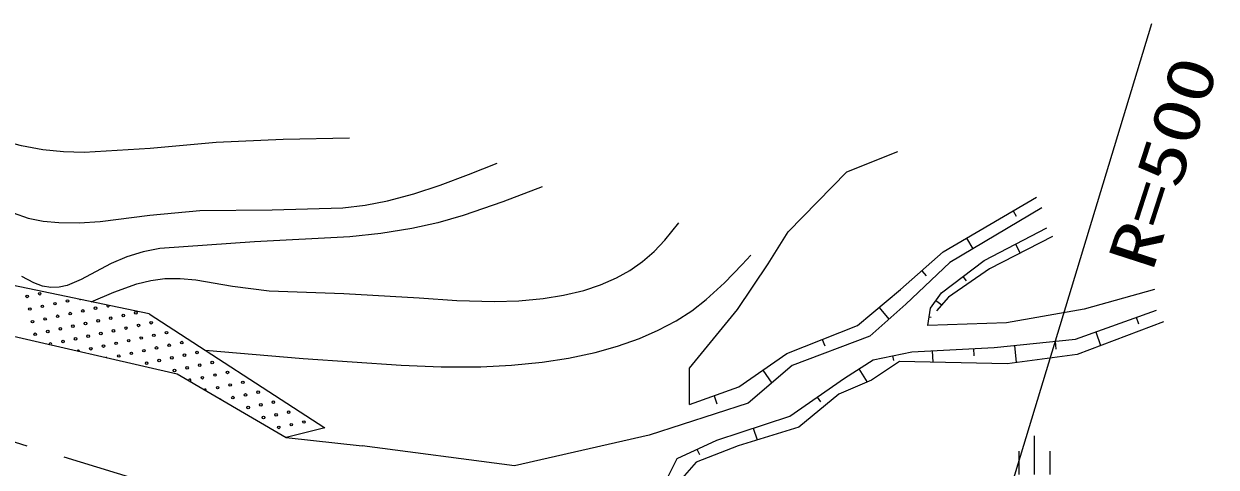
# Model space of a CAD drawing. Units: millimetres, scale not verified. Extents: x 40000 to 680000, y 20000 to 380000.
# Drawn here: x 379604 to 425895, y 298002 to 315193 of the extents above; entities that cross this region are included whole.
import ezdxf
from ezdxf.enums import TextEntityAlignment as Align

# ---------------------------------------------------------------- set-up
doc = ezdxf.new("R2010")
doc.units = ezdxf.units.MM
doc.header["$LTSCALE"] = 1000
doc.linetypes.add('CHAIN', pattern=[18.5, 12, -1.5, 3.5, -1.5])
doc.layers.add('M-BGD', color=7, linetype='Continuous', lineweight=25)
doc.layers.add('M-BMK', color=2, linetype='CHAIN', lineweight=13)
doc.layers.add('M-BGD-HTXT', color=7, linetype='Continuous')
doc.styles.add('ＭＳ ゴシック', font='')
doc.styles.get('ＭＳ ゴシック').set_extended_font_data('MS Gothic')

# ---------------------------------------------------------------- blocks, each defined once
blk = doc.blocks.new('BUHIN357')
at = {"color": 7, "linetype": 'Continuous', "lineweight": 25}
for p, q in [((-44, 749), (44, -749)), ((-608, 118), (-555, -780)), ((590, 189), (643, -710))]:
    blk.add_line(p, q, dxfattribs=at)

msp = doc.modelspace()

# ---------------------------------------------------------------- linework, layer by layer
at = {"layer": 'M-BGD'}
for p, q in [((423378, 315193), (415101, 287963)), ((411561, 309459), (413532, 310237)), ((409279, 307125), (411561, 309459)), ((415295, 306348), (418925, 308474)), ((419132, 308059), (415554, 305933)), ((418017, 307942), (418136, 307740)), ((408501, 305881), (409279, 307125)), ((416892, 306020), (419315, 307281)), ((419547, 306950), (417091, 305688)), ((416202, 306879), (416446, 306463)), ((418103, 306651), (418285, 306302)), ((413635, 304895), (415295, 306348)), ((415232, 304759), (416892, 306020)), ((407309, 304118), (408501, 305881)), ((415554, 305933), (413843, 304325)), ((414465, 305621), (414636, 305426)), ((417091, 305688), (415498, 304593)), ((384475, 303948), (377629, 305368)), ((416062, 305390), (416184, 305229)), ((411976, 303495), (413635, 304895)), ((414801, 304162), (415232, 304759)), ((415498, 304593), (415033, 304062)), ((423496, 304892), (420775, 304128)), ((413843, 304325), (412443, 303080)), ((412806, 304195), (413188, 303743)), ((414701, 303498), (414801, 304162)), ((415017, 304460), (415240, 304299)), ((420775, 304128), (417755, 303597)), ((384475, 303948), (391290, 299522)), ((405442, 301836), (407309, 304118)), ((414751, 303830), (414831, 303818)), ((420432, 302965), (423583, 304094)), ((422795, 303812), (422886, 303560)), ((377124, 303560), (385552, 301624)), ((409227, 302406), (411976, 303495)), ((417755, 303597), (414701, 303498)), ((423856, 303641), (420498, 302370)), ((421220, 303247), (421410, 302715)), ((412443, 303080), (409435, 301940)), ((410602, 302951), (410700, 302704)), ((417272, 302639), (420432, 302965)), ((419642, 302883), (419674, 302574)), ((407361, 301110), (409227, 302406)), ((412577, 302166), (414076, 302475)), ((413326, 302320), (413363, 302142)), ((414076, 302475), (417272, 302639)), ((414875, 302516), (414898, 302069)), ((416473, 302598), (416487, 302316)), ((420498, 302370), (417775, 302007)), ((418062, 302721), (418131, 302054)), ((405442, 300436), (405442, 301836)), ((409435, 301940), (407724, 300487)), ((411459, 301452), (412577, 302166)), ((413600, 302098), (412511, 301372)), ((417775, 302007), (413600, 302098)), ((385552, 301624), (389790, 299151)), ((408294, 301758), (408638, 301263)), ((409341, 299977), (411459, 301452)), ((412511, 301372), (411240, 300827)), ((412018, 301809), (412343, 301300)), ((405442, 300436), (407361, 301110)), ((407724, 300487), (403886, 299243)), ((406401, 300773), (406514, 300452)), ((411240, 300827), (409697, 299556)), ((410400, 300714), (410528, 300530)), ((406510, 299049), (409341, 299977)), ((391290, 299522), (389790, 299151)), ((409697, 299556), (407337, 298830)), ((407926, 299513), (408075, 299057)), ((389790, 299151), (392745, 298830)), ((403886, 299243), (398648, 298050)), ((404964, 298335), (406510, 299049)), ((398648, 298050), (392745, 298830)), ((407337, 298830), (405704, 298195)), ((405737, 298692), (405831, 298487)), ((404488, 297384), (404964, 298335)), ((405704, 298195), (405068, 297469))]:
    msp.add_line(p, q, dxfattribs=at)
for points in [[(392248, 310766), (389669, 310708), (387073, 310590), (384511, 310364), (381947, 310199), (381146, 310224), (380343, 310309), (379511, 310469), (378686, 310688), (377414, 311117), (376141, 311611), (374417, 312283), (372677, 312897), (371216, 313376), (369745, 313841)], [(379186, 307859), (379770, 307663), (380352, 307544), (380957, 307483), (381754, 307477), (382566, 307532), (384498, 307774), (386438, 307957), (389247, 307978), (391994, 308059), (392859, 308166), (393717, 308334), (394741, 308606), (395767, 308942), (396874, 309353), (397978, 309788)], [(399725, 308879), (398198, 308290), (396658, 307759), (395672, 307482), (394664, 307260), (393466, 307069), (392255, 306937), (388563, 306738), (384881, 306479), (384236, 306346), (383598, 306153), (382989, 305894), (382389, 305573), (381835, 305277), (381290, 305052), (380975, 304981), (380653, 304969), (380323, 305026), (379987, 305146), (379530, 305394)], [(382220, 304415), (383095, 304792), (383986, 305110), (384531, 305244), (385082, 305318), (385679, 305321), (386282, 305264), (387709, 305022), (389135, 304840), (392033, 304736), (394947, 304571), (396414, 304466), (397883, 304421), (398823, 304449), (399763, 304537), (400554, 304668), (401339, 304858), (401988, 305073), (402619, 305346), (403137, 305631), (403627, 305971), (404073, 306363), (404485, 306806), (404761, 307137), (405036, 307482)], [(386647, 302537), (390444, 302215), (394254, 301952), (395802, 301894), (397351, 301895), (398542, 301953), (399733, 302070), (400754, 302227), (401781, 302447), (402654, 302691), (403504, 302992), (404233, 303311), (404930, 303681), (405533, 304068), (406100, 304503), (406813, 305155), (407496, 305862), (407661, 306039), (407832, 306224)]]:
    msp.add_lwpolyline(points, dxfattribs=at)
for centre in [(379731, 304623), (380220, 304727), (379835, 304134), (380324, 304238), (380813, 304342), (381302, 304445), (382384, 304164), (379938, 303645), (380428, 303748), (380917, 303852), (381406, 303956), (381895, 304060), (382488, 303675), (382977, 303779), (383466, 303883), (383955, 303987), (380042, 303155), (380532, 303259), (381021, 303363), (381510, 303467), (381999, 303571), (382592, 303186), (383081, 303290), (383570, 303394), (384059, 303498), (384548, 303602), (385141, 303217), (381125, 302874), (381614, 302978), (382103, 303082), (382696, 302697), (383185, 302801), (383674, 302905), (384163, 303009), (384652, 303113), (385245, 302728), (385734, 302832), (382207, 302593), (383289, 302312), (383778, 302416), (384267, 302520), (384756, 302624), (385349, 302239), (385838, 302343), (386327, 302447), (384371, 302031), (384860, 302135), (385942, 301854), (386431, 301958), (386920, 302062), (385453, 301750), (386535, 301469), (387024, 301573), (387513, 301676), (387128, 301083), (387617, 301187), (388106, 301291), (388699, 300906), (387721, 300698), (388210, 300802), (388803, 300417), (389292, 300521), (388314, 300313), (388907, 299928), (389396, 300032), (389885, 300136), (389500, 299543), (389989, 299647), (390478, 299751)]:
    msp.add_circle(centre, 49.8, dxfattribs=at)
for centre, start, end in [((381791, 304549), 230.2821, 286.2796), ((382873, 304268), 154.8377, 1.724), ((380635, 302770), 327.2015, 186.9254), ((381718, 302489), 4.4339, 149.6929), ((382800, 302208), 56.5931, 97.5337), ((386046, 301365), 299.2677, 180.2094), ((386639, 300980), 339.6286, 139.8485), ((387232, 300594), 28.0172, 91.4598)]:
    msp.add_arc(centre, 49.8, start, end, dxfattribs=at)
at = {"layer": 'M-BMK'}
msp.add_line((415130, 288060), (377080, 299626), dxfattribs=at)

# ---------------------------------------------------------------- block references
at = {"layer": 'M-BGD', "rotation": 356.62464}
msp.add_blockref('BUHIN357', (418833, 298465), dxfattribs=at)

# ---------------------------------------------------------------- texts
at = {"layer": 'M-BGD-HTXT', "style": 'ＭＳ ゴシック', "width": 1.35}
msp.add_text('R=500', height=1833, rotation=72.1, dxfattribs=at).set_placement((423940, 305368), align=Align.BOTTOM_LEFT)

doc.saveas('drawing.dxf')
